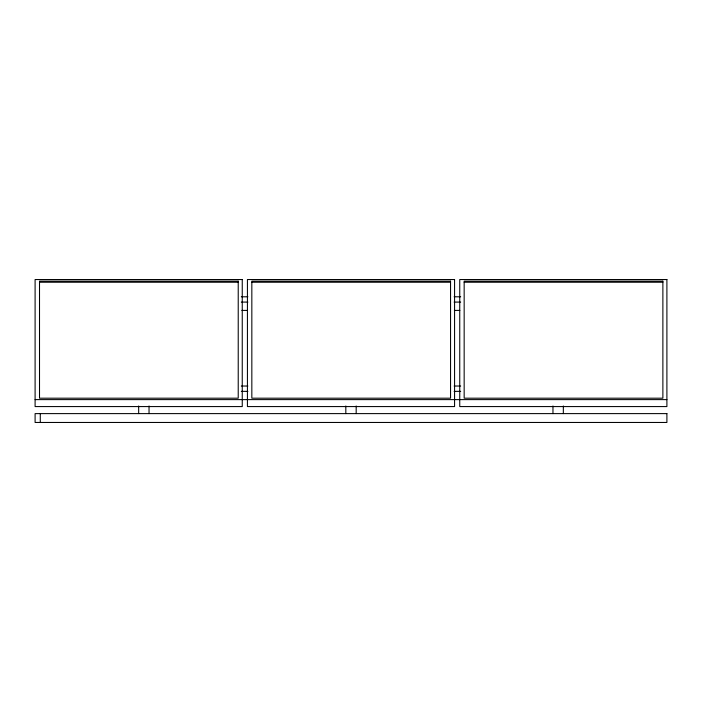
<?xml version="1.0" encoding="UTF-8"?>
<svg xmlns="http://www.w3.org/2000/svg" width="702" height="702" viewBox="0 0 702 702"><rect width="100%" height="100%" fill="white"/><g stroke="black" fill="none" stroke-linecap="round" stroke-linejoin="round"><path stroke-width="1.05" d="M39.514 282.23L238.224 282.23M251.834 282.23L450.552 282.23M464.162 282.23L662.881 282.23M241.312 296.797L247.894 296.797M454.106 296.797L460.688 296.797M241.312 302.088L247.894 302.088M454.106 302.088L460.688 302.088M241.848 310.407L247.323 310.407M454.378 310.407L459.854 310.407M241.312 386.03L247.894 386.03M454.106 386.03L460.688 386.03M241.312 391.356L247.894 391.356M454.106 391.356L460.688 391.356M35.1 399.613L666.9 399.613M563.329 405.967L563.329 413.61M552.965 405.967L552.965 413.61M356.177 405.967L356.177 413.61M345.823 405.967L345.823 413.61M149.035 405.967L149.035 413.61M138.671 405.967L138.671 413.61M40.277 413.61L40.277 422.464M242.251 279.536L35.1 279.536L35.1 406.572L242.251 406.572L242.251 279.536M454.571 279.536L247.429 279.536L247.429 406.572L454.571 406.572L454.571 279.536M666.9 279.536L459.749 279.536L459.749 406.572L666.9 406.572L666.9 279.536M238.224 281.151L39.514 281.151L39.514 398.192L238.224 398.192L238.224 281.151M450.552 281.151L251.834 281.151L251.834 398.192L450.552 398.192L450.552 281.151M662.881 281.151L464.162 281.151L464.162 398.192L662.881 398.192L662.881 281.151M666.9 413.61L35.1 413.61L35.1 422.464L666.9 422.464L666.9 413.61"/></g></svg>
